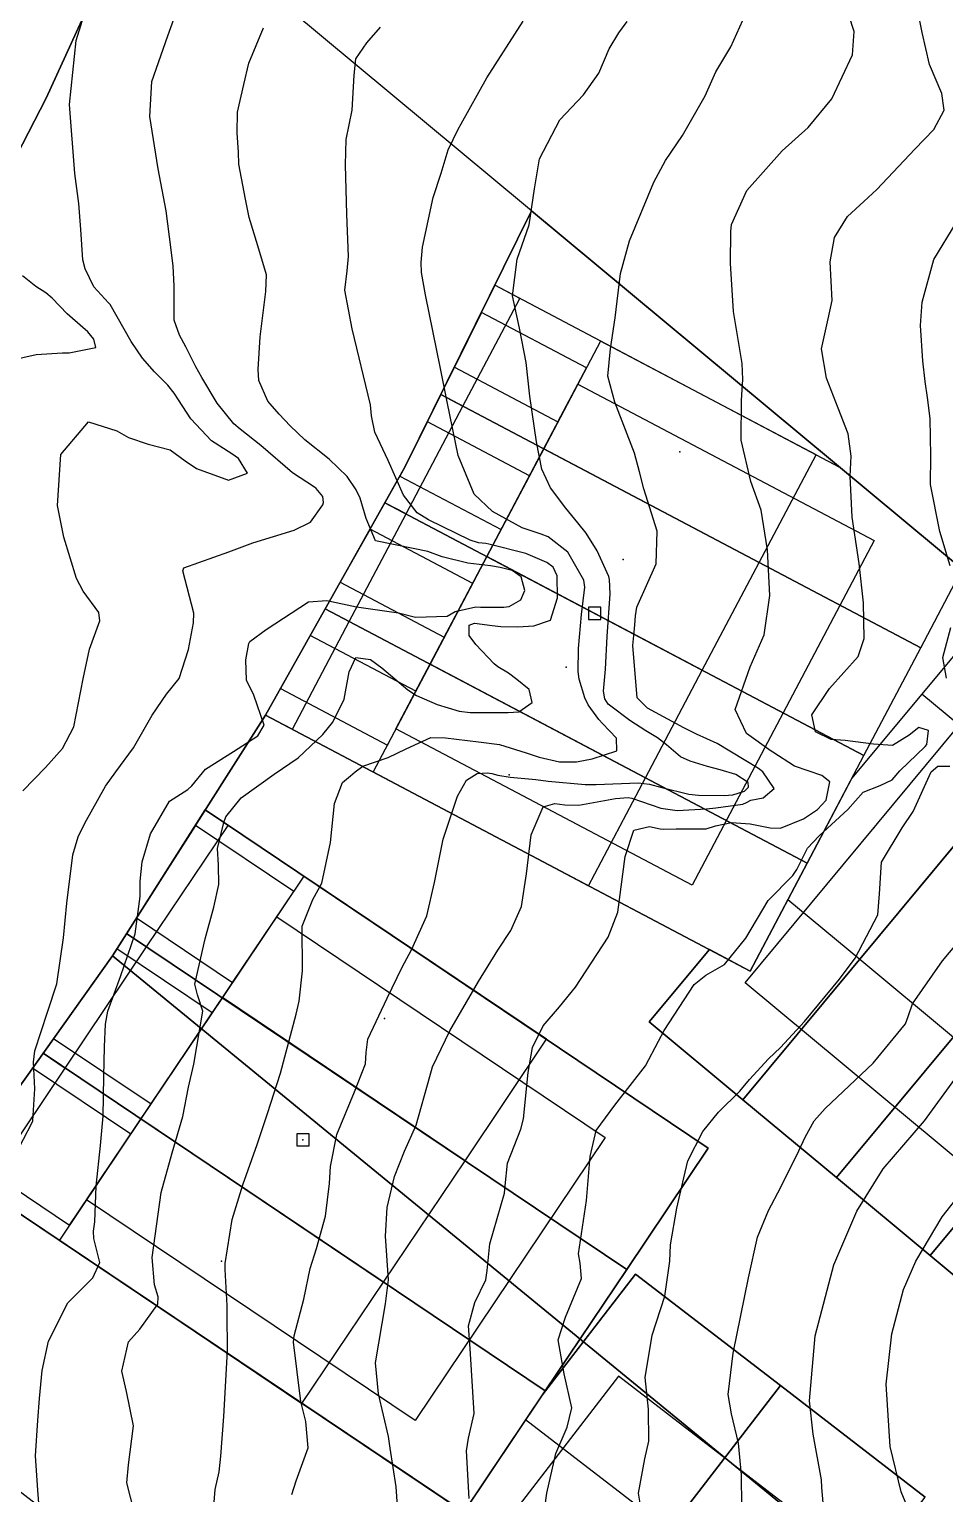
# Model space of a CAD drawing. Header units: feet. Extents: x 1313198 to 1317500, y 385000 to 389511.
# Drawn here: x 1316477.5 to 1316627.8, y 386099.5 to 386339.9 of the extents above; entities that cross this region are included whole.
import ezdxf

# ---------------------------------------------------------------- set-up
doc = ezdxf.new("R2010")
doc.units = ezdxf.units.FT
for name, color, linetype in [('A-BLDG-OTLN', 3, 'CONTINUOUS'), ('C-LOD', 30, 'CONTINUOUS'), ('C-MISC', 7, 'CONTINUOUS'), ('C-PROP', 6, 'CONTINUOUS'), ('C-PVMT', 8, 'CONTINUOUS'), ('C-SWM', 92, 'CONTINUOUS'), ('C-TOPO-MAJR', 32, 'CONTINUOUS'), ('C-TOPO-SPOT', 7, 'CONTINUOUS'), ('V-PROP-LINE', 7, 'CONTINUOUS')]:
    doc.layers.add(name, color=color, linetype=linetype)

msp = doc.modelspace()

# ---------------------------------------------------------------- linework, layer by layer
at = {"layer": 'A-BLDG-OTLN'}
for points in [[(1316562, 386271.04), (1316597.37, 386252.37), (1316606.71, 386270.06), (1316571.34, 386288.73), (1316562, 386271.04)], [(1316552.66, 386253.35), (1316588.04, 386234.68), (1316597.37, 386252.37), (1316562, 386271.04), (1316552.66, 386253.35)], [(1316543.33, 386235.67), (1316578.7, 386217), (1316588.04, 386234.68), (1316552.66, 386253.35), (1316543.33, 386235.67)], [(1316533.99, 386217.98), (1316569.36, 386199.31), (1316578.7, 386217), (1316543.33, 386235.67), (1316533.99, 386217.98)], [(1316602.09, 386197.05), (1316613.89, 386187.24), (1316639.47, 386217.99), (1316624.09, 386230.78), (1316612.6, 386216.97), (1316605.23, 386202.99), (1316602.09, 386197.05)], [(1316613.89, 386187.24), (1316629.27, 386174.45), (1316654.85, 386205.2), (1316639.47, 386217.99), (1316613.89, 386187.24)], [(1316509.23, 386180.93), (1316549.07, 386154.16), (1316562.46, 386174.09), (1316522.61, 386200.86), (1316509.23, 386180.93)], [(1316495.84, 386161.01), (1316535.69, 386134.24), (1316549.07, 386154.16), (1316509.23, 386180.93), (1316495.84, 386161.01)], [(1316482.46, 386141.09), (1316522.3, 386114.32), (1316535.69, 386134.24), (1316495.84, 386161.01), (1316482.46, 386141.09)], [(1316534.36, 386080.11), (1316558.12, 386061.8), (1316582.54, 386093.48), (1316559.02, 386111.6), (1316548.87, 386096.47), (1316547.62, 386097.31), (1316534.36, 386080.11)]]:
    msp.add_lwpolyline(points, close=True, dxfattribs=at)
at = {"layer": 'C-LOD'}
msp.add_lwpolyline([(1316008.32, 386414.97), (1316042.83, 386393.48), (1316093.99, 386359.18), (1316137.55, 386327.53), (1316166.31, 386305.3), (1316194.54, 386282.38), (1316228.98, 386253.74), (1316339.08, 386162.17), (1316374.29, 386165.4), (1316377.35, 386169.08), (1316400.98, 386198.92), (1316423.13, 386229.87), (1316443.77, 386261.86), (1316462.84, 386294.8), (1316480.29, 386328.62), (1316496.09, 386363.25), (1316391.97, 386449.85), (1316301.71, 386524.92), (1316213.29, 386598.45), (1316108.56, 386685.56), (1315982.1, 386790.73)], dxfattribs=at)
msp.add_lwpolyline([(1316202.58, 385830.78), (1316272.7, 385777.1), (1316277.93, 385779.78), (1316367.38, 385720.98), (1316426.37, 385672.52), (1316521.65, 385787.08), (1316592.19, 385871.9), (1316614.69, 385898.95), (1316629.56, 385916.83), (1316707.5, 386010.53), (1316794.46, 386115.1), (1316560, 386310.1), (1316539.26, 386268.12), (1316516.3, 386227.32), (1316491.17, 386187.81), (1316465.86, 386152.24), (1316438.8, 386117.99), (1316401.74, 386073.43), (1316308.7, 385961.57), (1316225.57, 385861.61), (1316213.66, 385846.5), (1316202.58, 385830.78)], close=True, dxfattribs=at)
at = {"layer": 'C-MISC'}
for points in [[(1316225.57, 385861.61), (1316308.7, 385961.57), (1316401.74, 386073.43), (1316438.8, 386117.99), (1316465.86, 386152.24), (1316491.17, 386187.81), (1316516.3, 386227.32), (1316539.26, 386268.12), (1316560, 386310.1), (1316794.46, 386115.1), (1316301.71, 386524.92)], [(1316496.09, 386363.25), (1316480.29, 386328.62), (1316462.84, 386294.8), (1316443.77, 386261.86), (1316423.13, 386229.87), (1316400.98, 386198.92), (1316377.35, 386169.08), (1316374.29, 386165.4), (1316339.08, 386162.17), (1316228.98, 386253.74), (1316194.54, 386282.38), (1316166.31, 386305.3), (1316137.55, 386327.53), (1316093.99, 386359.18)]]:
    msp.add_lwpolyline(points, dxfattribs=at)
for points in [[(1316339.08, 386162.17), (1316374.29, 386165.4), (1316377.35, 386169.08), (1316400.98, 386198.92), (1316423.13, 386229.87), (1316443.77, 386261.86), (1316462.84, 386294.8), (1316480.29, 386328.62), (1316496.09, 386363.25), (1316391.97, 386449.85), (1316228.98, 386253.74), (1316339.08, 386162.17)], [(1316794.46, 386115.1), (1316560, 386310.1), (1316539.26, 386268.12), (1316516.3, 386227.32), (1316491.17, 386187.81), (1316707.5, 386010.53), (1316794.46, 386115.1)], [(1316629.56, 385916.83), (1316707.5, 386010.53), (1316491.17, 386187.81), (1316465.86, 386152.24), (1316438.8, 386117.99), (1316401.74, 386073.43), (1316614.69, 385898.95), (1316629.56, 385916.83)]]:
    msp.add_lwpolyline(points, close=True, dxfattribs=at)
at = {"layer": 'C-PROP'}
for points in [[(1316545.11, 386279.96), (1316545.11, 386279.96), (1316545.11, 386279.96), (1316623.9, 386238.36), (1316630.72, 386251.28), (1316610.64, 386267.98), (1316553.97, 386297.9), (1316545.11, 386279.96)], [(1316537.72, 386225.05), (1316567.6, 386281.66), (1316616.24, 386255.98), (1316586.36, 386199.38), (1316537.72, 386225.05)], [(1316535.92, 386262.19), (1316614.56, 386220.68), (1316623.9, 386238.36), (1316545.11, 386279.96), (1316539.26, 386268.12), (1316535.92, 386262.19)], [(1316526.11, 386244.76), (1316605.23, 386202.99), (1316614.56, 386220.68), (1316535.92, 386262.19), (1316526.11, 386244.76)], [(1316569.35, 386243.02), (1316571.35, 386243.02), (1316571.35, 386245.02), (1316569.35, 386245.02), (1316569.35, 386243.02)], [(1316579.33, 386176.96), (1316594.71, 386164.17), (1316652.26, 386233.37), (1316636.88, 386246.16), (1316612.6, 386216.97), (1316605.23, 386202.99), (1316595.89, 386185.3), (1316589.2, 386188.83), (1316579.33, 386176.96)], [(1316516.3, 386227.32), (1316595.89, 386185.3), (1316605.23, 386202.99), (1316526.11, 386244.76), (1316516.3, 386227.32)], [(1316594.71, 386164.17), (1316610.09, 386151.38), (1316667.64, 386220.58), (1316652.26, 386233.37), (1316594.71, 386164.17)], [(1316630.24, 386225.67), (1316710.2, 386159.16), (1316675.03, 386116.88), (1316595.07, 386183.38), (1316630.24, 386225.67)], [(1316610.09, 386151.38), (1316625.46, 386138.59), (1316683.01, 386207.79), (1316676.71, 386213.03), (1316667.64, 386220.58), (1316610.09, 386151.38)], [(1316493.51, 386191.49), (1316575.63, 386136.32), (1316589.02, 386156.24), (1316506.4, 386211.75), (1316493.51, 386191.49)], [(1316625.46, 386138.59), (1316640.84, 386125.8), (1316698.39, 386195), (1316683.01, 386207.79), (1316625.46, 386138.59)], [(1316486.92, 386147.73), (1316518.15, 386194.21), (1316572.11, 386157.97), (1316540.88, 386111.48), (1316486.92, 386147.73)], [(1316479.78, 386171.8), (1316479.78, 386171.8), (1316479.78, 386171.8), (1316562.25, 386116.4), (1316575.63, 386136.32), (1316493.51, 386191.49), (1316491.17, 386187.81), (1316479.78, 386171.8)], [(1316465.86, 386152.24), (1316548.87, 386096.47), (1316562.25, 386116.4), (1316479.78, 386171.8), (1316465.86, 386152.24)], [(1316521.46, 386156.59), (1316523.46, 386156.59), (1316523.46, 386158.59), (1316521.46, 386158.59), (1316521.46, 386156.59)], [(1316522.16, 386064.27), (1316545.92, 386045.96), (1316600.85, 386117.24), (1316577.08, 386135.55), (1316561.74, 386115.65), (1316548.87, 386096.47), (1316547.62, 386097.31), (1316522.16, 386064.27)], [(1316540.7, 386075.22), (1316575.55, 386048.37), (1316609.12, 386091.93), (1316574.27, 386118.79), (1316540.7, 386075.22)], [(1316545.92, 386045.96), (1316569.69, 386027.65), (1316624.61, 386098.93), (1316600.85, 386117.24), (1316545.92, 386045.96)]]:
    msp.add_lwpolyline(points, close=True, dxfattribs=at)
at = {"layer": 'C-PVMT'}
for points in [[(1316545.11, 386279.96), (1316548.73, 386278.05), (1316558.07, 386295.74), (1316553.97, 386297.9), (1316545.11, 386279.96)], [(1316547.32, 386284.44), (1316564.33, 386275.46), (1316569, 386284.31), (1316551.76, 386293.42), (1316547.32, 386284.44)], [(1316535.92, 386262.19), (1316539.39, 386260.36), (1316548.73, 386278.05), (1316545.11, 386279.96), (1316539.26, 386268.12), (1316535.92, 386262.19)], [(1316538.37, 386266.55), (1316554.99, 386257.78), (1316559.66, 386266.62), (1316542.89, 386275.48), (1316539.26, 386268.12), (1316538.37, 386266.55)], [(1316526.11, 386244.76), (1316530.06, 386242.68), (1316539.39, 386260.36), (1316535.92, 386262.19), (1316526.11, 386244.76)], [(1316528.56, 386249.12), (1316545.66, 386240.09), (1316550.33, 386248.94), (1316533.47, 386257.83), (1316528.56, 386249.12)], [(1316516.3, 386227.32), (1316520.72, 386224.99), (1316530.06, 386242.68), (1316526.11, 386244.76), (1316516.3, 386227.32)], [(1316518.75, 386231.68), (1316536.32, 386222.41), (1316540.99, 386231.25), (1316523.66, 386240.4), (1316518.75, 386231.68)], [(1316493.51, 386191.49), (1316496.78, 386189.3), (1316510.16, 386209.22), (1316506.4, 386211.75), (1316493.51, 386191.49)], [(1316495.12, 386194.02), (1316510.9, 386183.42), (1316520.94, 386198.36), (1316504.79, 386209.22), (1316495.12, 386194.02)], [(1316479.78, 386171.8), (1316483.39, 386169.37), (1316496.78, 386189.3), (1316493.51, 386191.49), (1316491.17, 386187.81), (1316479.78, 386171.8)], [(1316481.52, 386174.25), (1316497.52, 386163.5), (1316507.55, 386178.44), (1316491.9, 386188.95), (1316491.17, 386187.81), (1316481.52, 386174.25)], [(1316465.86, 386152.24), (1316470.01, 386149.45), (1316483.39, 386169.37), (1316479.78, 386171.8), (1316465.86, 386152.24)], [(1316467.6, 386154.68), (1316484.13, 386143.58), (1316494.17, 386158.52), (1316478.04, 386169.35), (1316467.6, 386154.68)]]:
    msp.add_lwpolyline(points, close=True, dxfattribs=at)
at = {"layer": 'C-SWM'}
for points in [[(1316683.9, 386090), (1316741.45, 386159.19), (1316713.79, 386182.19), (1316714.35, 386181.72), (1316729.14, 386169.42), (1316671.59, 386100.23), (1316656.22, 386113.02), (1316640.84, 386125.8), (1316625.46, 386138.59), (1316610.09, 386151.38), (1316594.71, 386164.17), (1316579.33, 386176.96), (1316589.2, 386188.83), (1316595.89, 386185.3), (1316516.3, 386227.32), (1316495.66, 386194.86), (1316506.4, 386211.75), (1316589.02, 386156.24), (1316575.63, 386136.32), (1316562.25, 386116.4), (1316561.79, 386115.72), (1316577.08, 386135.55), (1316600.85, 386117.24), (1316624.61, 386098.93)], [(1316547.62, 386097.31), (1316465.86, 386152.24), (1316438.8, 386117.99), (1316443.96, 386124.52), (1316585.96, 386015.1)]]:
    msp.add_lwpolyline(points, dxfattribs=at)
at = {"layer": 'C-TOPO-MAJR'}
for points in [[(1316476.49, 386214.9), (1316480.16, 386218.71), (1316482.95, 386221.86), (1316484.82, 386225.37), (1316486.39, 386233.28), (1316487.4, 386238.12), (1316489.11, 386242.81), (1316488.92, 386244.16), (1316486.36, 386247.69), (1316485.3, 386249.75), (1316483.21, 386256.54), (1316482.16, 386261.73), (1316482.71, 386270.1), (1316487.23, 386275.45), (1316491.9, 386273.97), (1316493.8, 386272.87), (1316497.07, 386271.78), (1316500.68, 386270.87), (1316503.11, 386269.08), (1316504.98, 386267.78), (1316510.24, 386265.9), (1316513.36, 386267.03), (1316511.85, 386269.44), (1316510.78, 386270.19), (1316507.43, 386272.33), (1316504.07, 386275.94), (1316502.04, 386279.08), (1316501.33, 386280.18), (1316500.26, 386281.47), (1316498.09, 386283.69), (1316496.14, 386285.91), (1316494.25, 386288.65), (1316490.78, 386294.71), (1316490.55, 386294.99), (1316488.12, 386297.62), (1316486.7, 386300.61), (1316486.34, 386302.09), (1316485.99, 386307.05), (1316485.68, 386311.34), (1316485.02, 386316.22), (1316484.13, 386327.59), (1316485.22, 386338.08), (1316487.77, 386346.39)], [(1316475.21, 386155.06), (1316477.96, 386160.33), (1316478.08, 386160.71), (1316478.41, 386165.98), (1316478.19, 386170.35), (1316478.41, 386172.18), (1316480.53, 386178.52), (1316482.05, 386183.18), (1316483.16, 386190.75), (1316483.67, 386196.44), (1316484.67, 386204.38), (1316485.55, 386207.36), (1316486.66, 386209.56), (1316490.01, 386215.63), (1316491.73, 386217.99), (1316494.66, 386221.93), (1316497.7, 386227.29), (1316500.03, 386230.74), (1316502.15, 386233.32), (1316503.66, 386238.1), (1316504.51, 386242.45), (1316504.56, 386244.08), (1316502.73, 386251.01), (1316502.9, 386251.52), (1316510.29, 386254.13), (1316514.25, 386255.61), (1316521.02, 386257.66), (1316523.72, 386259.02), (1316525.72, 386261.82), (1316525.85, 386262.21), (1316525.72, 386263.21), (1316524.65, 386264.53), (1316524.33, 386264.73), (1316520.74, 386267.11), (1316515.56, 386271.59), (1316512.17, 386274.26), (1316511.1, 386275.14), (1316508.36, 386278.55), (1316505.86, 386282.75), (1316504.88, 386284.52), (1316503.21, 386287.79), (1316502.21, 386289.7), (1316501.34, 386292.16), (1316501.31, 386297.75), (1316501.14, 386301.07), (1316500.52, 386305.86), (1316500, 386310.09), (1316498.68, 386317.03), (1316497.33, 386325.62), (1316497.64, 386331.36), (1316500.28, 386338.85), (1316502.72, 386345.72)], [(1316549.76, 386098.68), (1316549.32, 386106.55), (1316549.63, 386108.58), (1316550.58, 386112.66), (1316549.9, 386123.34), (1316549.63, 386127.06), (1316550.71, 386130.87), (1316552.5, 386134.59), (1316552.7, 386136.14), (1316553.13, 386140.52), (1316555.53, 386148.85), (1316555.67, 386150.05), (1316556.05, 386153.74), (1316558.26, 386159.34), (1316558.66, 386161.02), (1316559.44, 386168.65), (1316560.17, 386172.75), (1316561.92, 386176.29), (1316564.6, 386179.44), (1316567.21, 386182.63), (1316572.59, 386190.86), (1316574.17, 386194.98), (1316575.36, 386204.1), (1316576.77, 386208.45), (1316579.34, 386209.05), (1316581.09, 386208.65), (1316581.74, 386208.57), (1316583.73, 386208.63), (1316588.69, 386208.65), (1316590.23, 386209.12), (1316592.84, 386209.71), (1316595.9, 386209.49), (1316599.17, 386208.83), (1316600.86, 386208.77), (1316604.63, 386210.27), (1316606.94, 386211.82), (1316608.35, 386213.37), (1316608.98, 386216.38), (1316607.65, 386217.38), (1316603.2, 386218.95), (1316599.62, 386221.25), (1316599.37, 386221.41), (1316595.3, 386224.32), (1316593.42, 386228.23), (1316595.88, 386235.23), (1316598.21, 386240.51), (1316599.14, 386246.97), (1316598.76, 386254.46), (1316597.68, 386260.97), (1316596, 386265.69), (1316594.43, 386272.44), (1316594.47, 386279.03), (1316594.67, 386282.41), (1316594.59, 386285.06), (1316593.17, 386293.58), (1316592.69, 386301.53), (1316592.71, 386306.7), (1316592.81, 386307.85), (1316595.35, 386313.43), (1316601.17, 386319.95), (1316605.44, 386323.79), (1316609.32, 386328.49), (1316612.7, 386335.7), (1316613, 386339.57), (1316611.16, 386345.15)], [(1316561.28, 386090.93), (1316562.53, 386099.59), (1316563.99, 386106.08), (1316565.84, 386110.39), (1316566.6, 386113.56), (1316565.33, 386119.18), (1316564.39, 386124.73), (1316565.59, 386128.48), (1316568.2, 386134.84), (1316567.97, 386137.36), (1316567.73, 386138.88), (1316569.02, 386147.64), (1316569.64, 386154.83), (1316570.62, 386159.1), (1316573.67, 386163.27), (1316578.72, 386169.75), (1316580.83, 386173.8), (1316581.77, 386175.55), (1316586.7, 386183.07), (1316588.59, 386184.64), (1316591.66, 386186.37), (1316595.18, 386190.68), (1316598.85, 386196.87), (1316602.92, 386201.01), (1316603.57, 386201.98), (1316605.32, 386205.47), (1316607.22, 386207.5), (1316611.96, 386211.82), (1316614.47, 386214.67), (1316617.23, 386215.75), (1316619.19, 386216.68), (1316620.47, 386218.18), (1316624.64, 386222.19), (1316624.92, 386222.49), (1316625.18, 386224.79), (1316623.61, 386225.31), (1316621.98, 386224.01), (1316619.29, 386222.33), (1316616.14, 386222.54), (1316611.52, 386223.13), (1316609.19, 386223.32), (1316606.61, 386224.55), (1316606, 386227.36), (1316608.93, 386231.67), (1316613.61, 386236.96), (1316614.62, 386239.88), (1316614.51, 386245.73), (1316613.81, 386252.22), (1316612.62, 386259.83), (1316612.29, 386266.56), (1316612.46, 386269.84), (1316611.99, 386273.52), (1316610.32, 386277.7), (1316608.41, 386282.65), (1316607.59, 386287.46), (1316608.68, 386292.38), (1316609.38, 386295.41), (1316609.02, 386301.74), (1316609.75, 386305.76), (1316611.88, 386309.17), (1316614.54, 386311.63), (1316616.69, 386313.61), (1316622.95, 386320.24), (1316626.03, 386323.49), (1316627.74, 386326.62), (1316627.35, 386329.37), (1316625.37, 386334.12), (1316624.15, 386339.4), (1316623.15, 386344.32)], [(1316507.43, 386092.64), (1316508.07, 386100.18), (1316508.7, 386103.1), (1316508.98, 386105.63), (1316509.48, 386112.15), (1316510.05, 386122.96), (1316509.99, 386129.21), (1316509.99, 386130.36), (1316509.68, 386136.3), (1316509.66, 386137.29), (1316510.86, 386144.5), (1316512.61, 386150.21), (1316514.96, 386156.81), (1316516.64, 386161.93), (1316518.76, 386168.51), (1316521.35, 386178.23), (1316521.83, 386180.36), (1316522.37, 386185.35), (1316522.34, 386192.67), (1316524.07, 386197.02), (1316525.54, 386199.74), (1316526.97, 386206.42), (1316527.63, 386212.81), (1316528.98, 386216.26), (1316530.28, 386217.35), (1316531.05, 386217.98), (1316532.28, 386218.91), (1316536.45, 386220.38), (1316539.4, 386221.76), (1316543.45, 386223.65), (1316545.84, 386223.6), (1316551.26, 386222.94), (1316554.74, 386222.49), (1316559.12, 386221.11), (1316561.23, 386220.41), (1316564.56, 386219.65), (1316567.37, 386219.65), (1316569.96, 386220.15), (1316573.98, 386221.43), (1316573.92, 386223.56), (1316571.66, 386225.95), (1316571.04, 386226.58), (1316569.27, 386228.99), (1316568.72, 386230.16), (1316567.83, 386233.22), (1316567.63, 386234.46), (1316567.72, 386238.24), (1316568.22, 386243.83), (1316568.73, 386248.33), (1316568.59, 386249.48), (1316565.94, 386254.09), (1316562.74, 386256.57), (1316561.57, 386257.01), (1316558.48, 386258.07), (1316553.59, 386260.75), (1316550.6, 386263.58), (1316547.96, 386269.92), (1316546.16, 386278.73), (1316545.06, 386284.21), (1316542.56, 386296.3), (1316541.93, 386299.97), (1316541.88, 386301.64), (1316542.11, 386304.13), (1316543.86, 386312.28), (1316545.18, 386316.3), (1316546.32, 386320.12), (1316547.92, 386323.52), (1316548.45, 386324.38), (1316552.66, 386331.94), (1316558.63, 386341.24)], [(1316520.64, 386099.36), (1316521.37, 386101.6), (1316523.34, 386107.02), (1316522.95, 386111.36), (1316522.11, 386114.64), (1316520.91, 386124.35), (1316521.04, 386125.38), (1316522.59, 386131.44), (1316523.63, 386136.48), (1316524.7, 386139.73), (1316526.14, 386145.05), (1316526.82, 386150.4), (1316526.99, 386153.2), (1316528.04, 386158.45), (1316530.9, 386165.49), (1316532.71, 386170.06), (1316532.83, 386171.92), (1316533.1, 386174.14), (1316536.28, 386180.84), (1316538.75, 386185.94), (1316540.28, 386188.79), (1316542.78, 386194.34), (1316544.06, 386199.83), (1316545.5, 386206.97), (1316547.86, 386214.02), (1316549.32, 386216.62), (1316551.09, 386217.74), (1316552.7, 386217.85), (1316553.46, 386217.75), (1316554.44, 386217.48), (1316556.51, 386217.14), (1316560.68, 386216.73), (1316562.71, 386216.46), (1316568.82, 386215.9), (1316570.59, 386215.95), (1316577.48, 386216.18), (1316579.37, 386215.98), (1316581.38, 386215.43), (1316585.82, 386214.32), (1316587.42, 386214.19), (1316591.64, 386214.14), (1316593.04, 386214.25), (1316594.98, 386214.85), (1316595.6, 386215.51), (1316595.56, 386216.26), (1316593.55, 386217.57), (1316590.96, 386218.36), (1316588.88, 386218.86), (1316586.07, 386219.75), (1316584.48, 386220.46), (1316582.14, 386222.43), (1316580.67, 386223.57), (1316578.79, 386224.71), (1316576.15, 386226.45), (1316572.78, 386228.93), (1316572.57, 386229.14), (1316572.04, 386230), (1316571.82, 386231.24), (1316572.12, 386234.84), (1316572.44, 386240.23), (1316572.91, 386247.25), (1316572.82, 386249.61), (1316572.67, 386250.07), (1316570.75, 386254.31), (1316568.96, 386257.21), (1316567.57, 386258.86), (1316565.64, 386261.3), (1316563.09, 386264.62), (1316561.67, 386267.68), (1316560.82, 386272.2), (1316559.7, 386279.7), (1316559.1, 386285.19), (1316558.02, 386290.85), (1316556.88, 386296.16), (1316557.64, 386302.2), (1316559.61, 386307.79), (1316560.47, 386313.74), (1316561.32, 386318.66), (1316564.66, 386325.07), (1316568.51, 386329.17), (1316571.03, 386332.72), (1316572.72, 386336.69), (1316574.31, 386339.33), (1316575.71, 386341.22)], [(1316538.21, 386094.23), (1316537.79, 386100.6), (1316536.8, 386106.95), (1316536.52, 386108.88), (1316534.86, 386115.89), (1316534.38, 386120.96), (1316535.99, 386130.64), (1316536.51, 386134.62), (1316536.04, 386141.79), (1316536.31, 386146.48), (1316537.51, 386151.54), (1316539.15, 386155.71), (1316541.04, 386160.01), (1316543.32, 386168.01), (1316543.76, 386169.55), (1316546.6, 386175.47), (1316549.29, 386180.18), (1316551.26, 386183.56), (1316554.47, 386188.7), (1316556.61, 386191.98), (1316558.32, 386195.92), (1316559.17, 386201.27), (1316559.95, 386207.67), (1316561.9, 386212.25), (1316563.83, 386212.82), (1316565.48, 386212.59), (1316567.74, 386212.52), (1316573.79, 386213.61), (1316575.87, 386213.79), (1316576.45, 386213.7), (1316581.24, 386212.06), (1316583.93, 386211.65), (1316588.75, 386211.95), (1316590.28, 386212.11), (1316594.67, 386212.67), (1316595.29, 386212.95), (1316595.98, 386213.35), (1316598.02, 386213.76), (1316599.86, 386215.25), (1316597.98, 386217.98), (1316597.27, 386218.58), (1316590.46, 386222.65), (1316587.1, 386224.19), (1316584.99, 386225.25), (1316579.01, 386228.46), (1316577.34, 386230.18), (1316576.63, 386238.73), (1316576.86, 386240.94), (1316576.97, 386242.13), (1316577.04, 386243.62), (1316577.31, 386245.06), (1316580.45, 386252.17), (1316580.61, 386257.53), (1316578.46, 386264.48), (1316577.72, 386267.28), (1316576.9, 386270.35), (1316573.66, 386278.71), (1316572.5, 386282.99), (1316572.97, 386287.47), (1316573.73, 386292.54), (1316574.58, 386299.8), (1316576.06, 386305.2), (1316580.05, 386314.84), (1316582, 386318.39), (1316584.8, 386322.47), (1316588.5, 386329), (1316590.26, 386332.95), (1316592.71, 386337.04), (1316595.19, 386342.51)], [(1316479.32, 386095.17), (1316478.9, 386100.09), (1316478.55, 386105.72), (1316478.94, 386111.48), (1316479.18, 386115.12), (1316479.64, 386119.73), (1316480.69, 386124.54), (1316483.87, 386130.8), (1316487.96, 386134.95), (1316489.08, 386137.45), (1316488.12, 386141.37), (1316488.07, 386142.59), (1316488.3, 386144.1), (1316488.53, 386149.99), (1316489.2, 386156.63), (1316489.67, 386161.45), (1316489.78, 386167.97), (1316489.88, 386172.86), (1316490.06, 386176.57), (1316490.43, 386178.69), (1316492.5, 386184.41), (1316494.9, 386191.42), (1316495.74, 386197.55), (1316495.73, 386200.08), (1316496.08, 386203.24), (1316497.44, 386207.83), (1316500.56, 386213.18), (1316503.54, 386215.09), (1316504.2, 386215.71), (1316506.45, 386218.45), (1316511.08, 386221.34), (1316515.06, 386223.9), (1316516.08, 386225.69), (1316514.42, 386230.6), (1316513.18, 386233.07), (1316513.06, 386236.38), (1316513.55, 386239.05), (1316513.73, 386239.38), (1316516.43, 386241.39), (1316523.35, 386245.92), (1316526.36, 386246.11), (1316531.27, 386245.12), (1316538.16, 386244.1), (1316540.92, 386243.42), (1316546.15, 386243.54), (1316547.45, 386244.32), (1316550.84, 386245.07), (1316551.61, 386245.05), (1316555.47, 386245.02), (1316556.34, 386245.13), (1316558.25, 386246.23), (1316558.9, 386247.77), (1316558.28, 386250), (1316556.79, 386251.04), (1316554.84, 386251.58), (1316553.23, 386251.8), (1316549.56, 386252.24), (1316545.32, 386253.31), (1316542.96, 386254.17), (1316540.56, 386254.69), (1316534.36, 386255.92), (1316532.86, 386259.61), (1316531.86, 386262.95), (1316531.19, 386264.3), (1316529.71, 386266.51), (1316526.75, 386269.36), (1316522.79, 386272.5), (1316520.37, 386274.81), (1316518.57, 386276.73), (1316516.71, 386278.84), (1316515.23, 386282.28), (1316515.13, 386284.07), (1316515.44, 386289.44), (1316516.38, 386296.84), (1316516.49, 386299.63), (1316515.05, 386304.34), (1316513.64, 386309), (1316513.05, 386312), (1316511.95, 386317.76), (1316511.85, 386319.76), (1316511.68, 386322.91), (1316511.72, 386326.31), (1316512.75, 386330.84), (1316513.57, 386334.36), (1316515.96, 386340.14)], [(1316494.77, 386096.58), (1316493.52, 386101.26), (1316493.84, 386104.21), (1316494.66, 386110.63), (1316493.48, 386116.27), (1316492.74, 386119.6), (1316493.8, 386124.4), (1316495.66, 386126.52), (1316498.62, 386130.62), (1316498.66, 386131.8), (1316498.07, 386133.8), (1316497.71, 386138.25), (1316499.17, 386148.96), (1316501.01, 386155.46), (1316502.74, 386161.42), (1316503.68, 386166.23), (1316504.54, 386169.99), (1316506.01, 386178.72), (1316505.13, 386181.39), (1316504.7, 386183.16), (1316506.39, 386190.61), (1316507.83, 386195.77), (1316508.66, 386199.52), (1316508.57, 386202.67), (1316508.45, 386205.4), (1316509.45, 386209.7), (1316509.82, 386210.62), (1316512.29, 386213.71), (1316517.72, 386217.64), (1316521.66, 386220.32), (1316525.7, 386224.12), (1316527.37, 386226.15), (1316529.25, 386229.91), (1316530.06, 386234.44), (1316531.12, 386236.75), (1316533.53, 386236.44), (1316535.44, 386235.08), (1316539.69, 386231.49), (1316541.09, 386230.54), (1316544.52, 386229.07), (1316548.12, 386227.96), (1316549.9, 386227.76), (1316556.17, 386227.75), (1316557.91, 386227.83), (1316560.09, 386229.37), (1316559.61, 386231.51), (1316557.56, 386233.18), (1316556.2, 386234.18), (1316554.48, 386235.25), (1316553.86, 386235.76), (1316550.86, 386238.93), (1316549.74, 386240.41), (1316549.76, 386242.07), (1316550.62, 386242.4), (1316553.51, 386242.05), (1316554.93, 386241.86), (1316557.76, 386241.79), (1316560.39, 386241.97), (1316563.1, 386242.89), (1316564.26, 386246.56), (1316564.18, 386250.18), (1316563.53, 386251.6), (1316562.52, 386252.4), (1316559.05, 386253.86), (1316553.01, 386255.4), (1316552.47, 386255.47), (1316551.26, 386255.62), (1316549.94, 386256.02), (1316543.09, 386259.4), (1316541.21, 386260.54), (1316538.95, 386263.42), (1316536.47, 386269.12), (1316534.26, 386273.76), (1316533.72, 386276.46), (1316533.54, 386278.25), (1316530.53, 386290.76), (1316529.33, 386297.08), (1316529.7, 386300.28), (1316529.92, 386302.59), (1316529.64, 386309.56), (1316529.47, 386317.64), (1316529.55, 386321.82), (1316530.54, 386326.65), (1316530.89, 386332.39), (1316531.12, 386335.06), (1316532.93, 386337.72), (1316535.19, 386340.24)], [(1316628.76, 386251.84), (1316627.04, 386257.47), (1316625.52, 386265.16), (1316625.58, 386269.86), (1316625.44, 386276.02), (1316625.02, 386279.45), (1316624.64, 386282.09), (1316624.23, 386285.46), (1316623.87, 386291.28), (1316624.13, 386295.14), (1316626.08, 386302.11), (1316629.72, 386308.13)], [(1316472.53, 386285.16), (1316478.67, 386286.53), (1316482.96, 386286.77), (1316484.09, 386286.8), (1316488.43, 386287.69), (1316488.11, 386289.04), (1316487.13, 386290.27), (1316486.33, 386290.98), (1316483.75, 386293.2), (1316481.26, 386295.75), (1316480.22, 386296.67), (1316478.62, 386297.7), (1316476.39, 386299.43)], [(1316628.12, 386233.4), (1316627.53, 386236.8), (1316628.87, 386241.69)], [(1316578.13, 386096.27), (1316577.57, 386099.59), (1316578.6, 386105.22), (1316579.27, 386108.14), (1316579.18, 386113.39), (1316578.66, 386118.54), (1316579.81, 386125.49), (1316581.89, 386131.93), (1316582.73, 386137.65), (1316582.82, 386140.37), (1316583.83, 386146.35), (1316584.98, 386151.34), (1316585.68, 386154.15), (1316588.11, 386158.95), (1316590.71, 386162.14), (1316594.2, 386165.55), (1316595.81, 386167.48), (1316598.89, 386170.91), (1316600.9, 386172.77), (1316604.81, 386177.01), (1316610.55, 386183.98), (1316613.13, 386187.4), (1316616.85, 386194.55), (1316617.15, 386197.96), (1316617.48, 386203.19), (1316620.84, 386208.81), (1316622.68, 386211.48), (1316625.59, 386217.98), (1316626.7, 386218.95), (1316627.62, 386218.95), (1316628.69, 386218.93)], [(1316594.55, 386097.45), (1316594.45, 386102.61), (1316594, 386107.81), (1316592.81, 386112.59), (1316592.27, 386115.75), (1316593.12, 386122.58), (1316595.62, 386134.91), (1316597.1, 386141.61), (1316598.89, 386146), (1316600.91, 386149.81), (1316603.9, 386155.76), (1316604.95, 386158.03), (1316606.41, 386160.72), (1316608.21, 386162.74), (1316616.1, 386170.18), (1316621.38, 386176.62), (1316621.82, 386177.83), (1316622.53, 386179.92), (1316627.47, 386186.99), (1316630.94, 386191.1)], [(1316608.17, 386094.79), (1316607.68, 386100.5), (1316607.61, 386101.74), (1316606.22, 386109.24), (1316605.62, 386114.73), (1316606.56, 386125.38), (1316609.64, 386137.07), (1316613.41, 386145.87), (1316617.76, 386152.83), (1316624.51, 386160.73), (1316629.52, 386167.55)], [(1316622.15, 386096.22), (1316620.68, 386099.8), (1316618.89, 386107.22), (1316618.23, 386117.47), (1316619.15, 386125.76), (1316621.1, 386133.01), (1316623.11, 386137.68), (1316627.45, 386144.96), (1316631.9, 386150.62)]]:
    msp.add_lwpolyline(points, dxfattribs=at)
at = {"layer": 'C-TOPO-SPOT'}
for p in [(1316584.35, 386270.55, 111), (1316575.02, 386252.86, 109), (1316565.68, 386235.18, 107), (1316556.34, 386217.49, 109), (1316616.23, 386208.84, 117), (1316535.84, 386177.51, 109), (1316522.46, 386157.59, 109), (1316509.07, 386137.66, 107)]:
    msp.add_point(p, dxfattribs=at)
at = {"layer": 'V-PROP-LINE'}
msp.add_lwpolyline([(1316008.32, 386414.97), (1316042.83, 386393.48), (1316093.99, 386359.18), (1316137.55, 386327.53), (1316166.31, 386305.3), (1316194.54, 386282.38), (1316228.98, 386253.74), (1316339.08, 386162.17), (1316374.29, 386165.4), (1316377.35, 386169.08), (1316400.98, 386198.92), (1316423.13, 386229.87), (1316443.77, 386261.86), (1316462.84, 386294.8), (1316480.29, 386328.62), (1316496.09, 386363.25), (1316391.97, 386449.85), (1316301.71, 386524.92), (1316213.29, 386598.45), (1316108.56, 386685.56), (1315982.1, 386790.73)], dxfattribs=at)
msp.add_lwpolyline([(1316202.58, 385830.78), (1316272.7, 385777.1), (1316277.93, 385779.78), (1316367.38, 385720.98), (1316426.37, 385672.52), (1316521.65, 385787.08), (1316592.19, 385871.9), (1316614.69, 385898.95), (1316629.56, 385916.83), (1316707.5, 386010.53), (1316794.46, 386115.1), (1316560, 386310.1), (1316539.26, 386268.12), (1316516.3, 386227.32), (1316491.17, 386187.81), (1316465.86, 386152.24), (1316438.8, 386117.99), (1316401.74, 386073.43), (1316308.7, 385961.57), (1316225.57, 385861.61), (1316213.66, 385846.5), (1316202.58, 385830.78)], close=True, dxfattribs=at)

doc.saveas('drawing.dxf')
